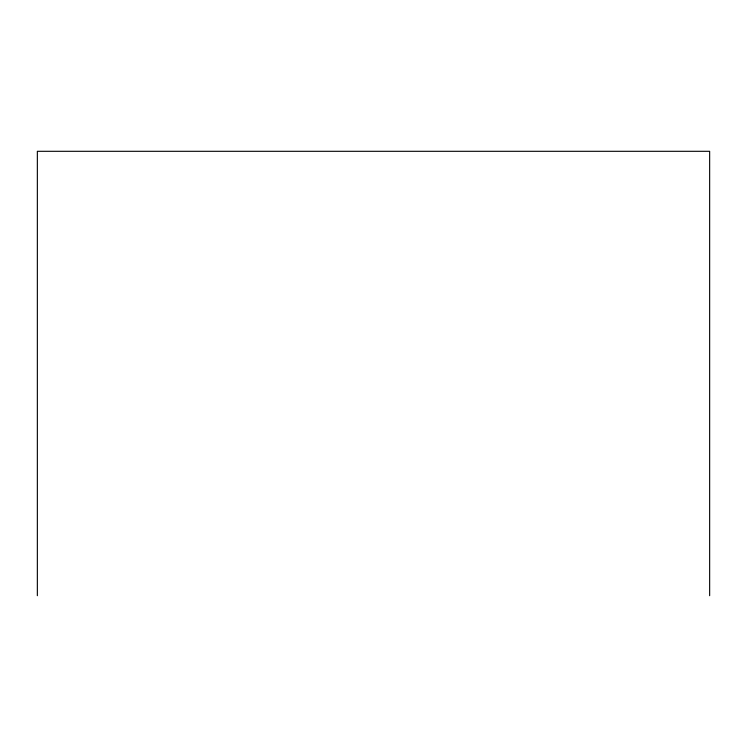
<?xml version="1.0" encoding="UTF-8"?>
<svg xmlns="http://www.w3.org/2000/svg" width="747" height="747" viewBox="0 0 747 747"><rect width="100%" height="100%" fill="white"/><g stroke="black" fill="none" stroke-linecap="round" stroke-linejoin="round"><path stroke-width="1.12" d="M709.65 595.695L709.65 151.305L37.35 151.305L37.35 595.695"/></g></svg>
